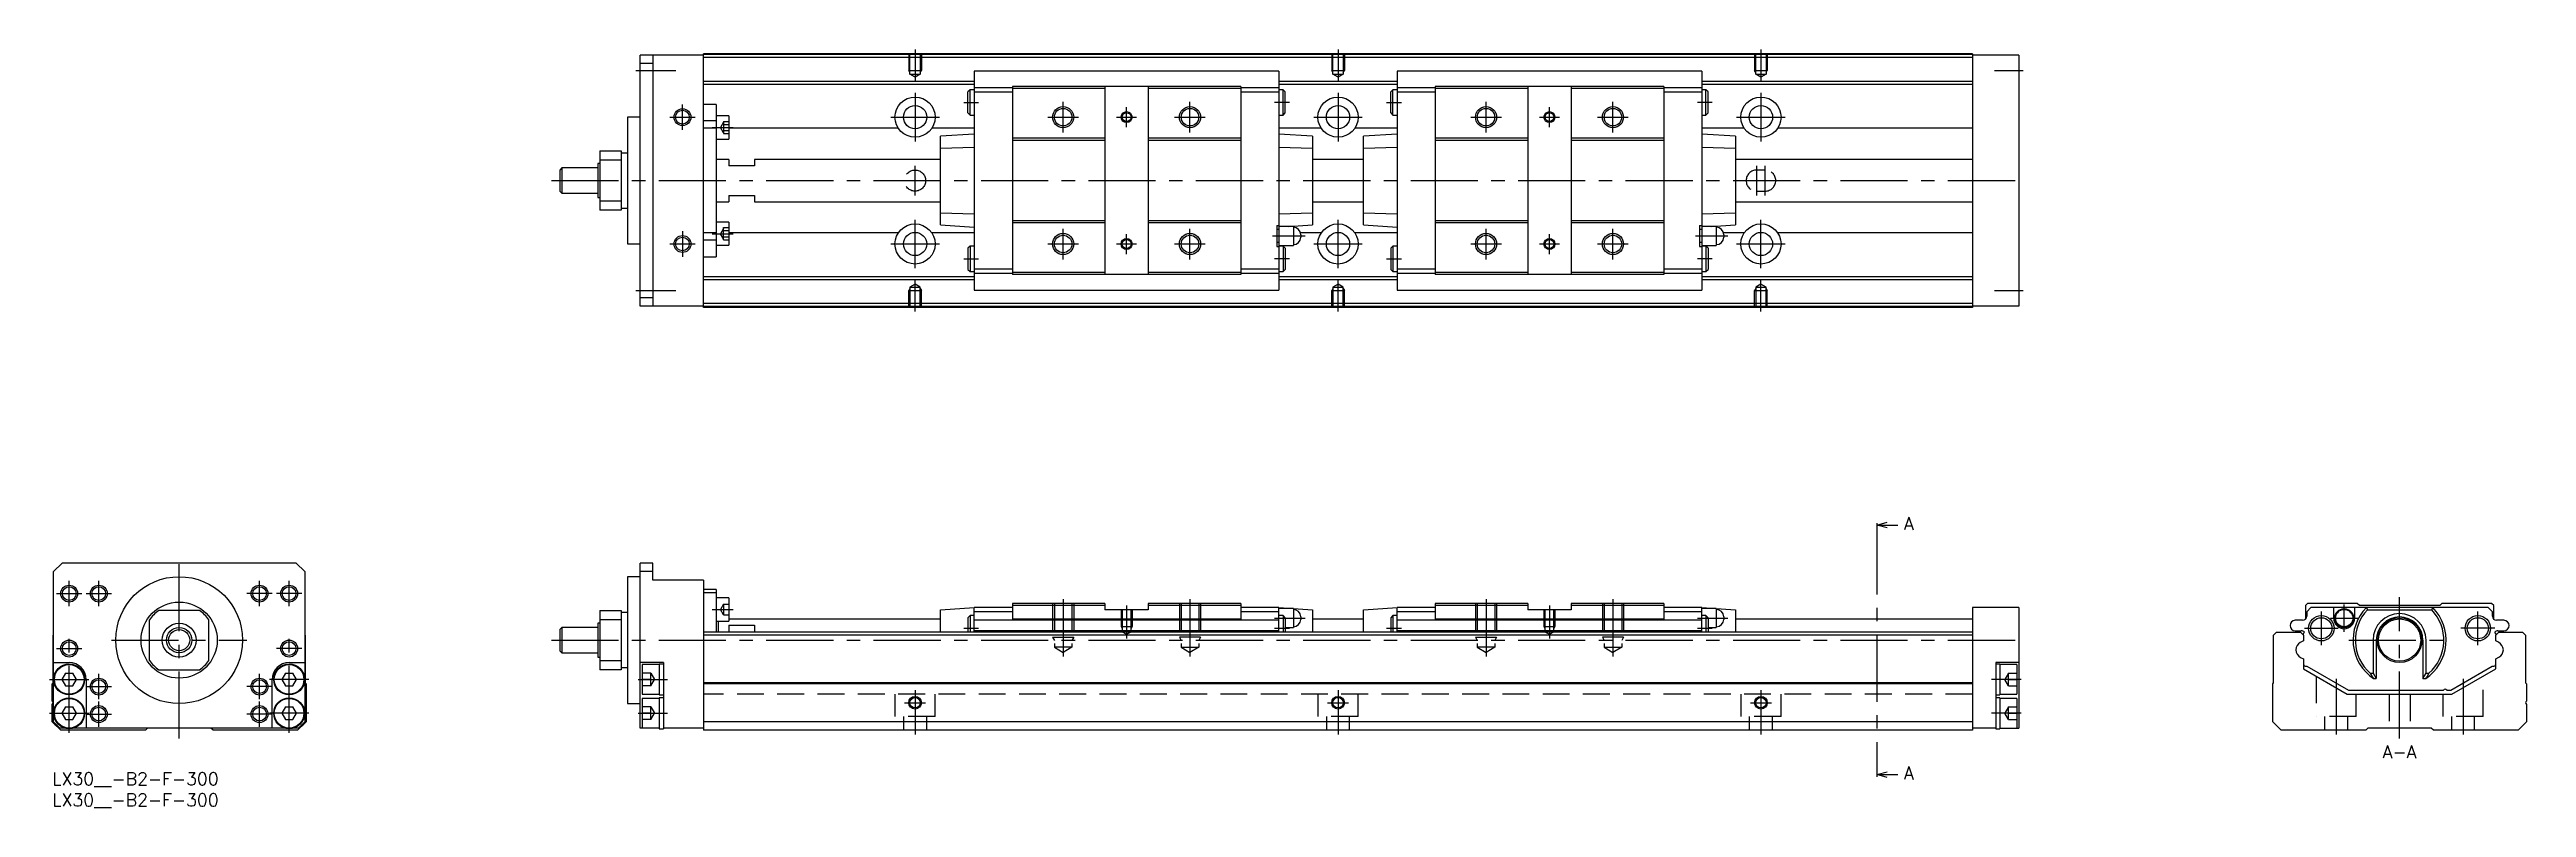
# Model space of a CAD drawing. Extents: x -1 to 585, y -8 to 171.
import ezdxf

# ---------------------------------------------------------------- set-up
doc = ezdxf.new("R2010")
doc.units = 0
doc.header["$LTSCALE"] = 0.5
doc.linetypes.add('CENTER', pattern=[50.8, 31.75, -6.35, 6.35, -6.35])
doc.linetypes.add('DASHED', pattern=[19.05, 12.7, -6.35])
for name, color, linetype in [('MSM_CENTER', 1, 'CENTER'), ('MSM_CONTINUOUS', 7, 'CONTINUOUS'), ('MSM_DASHED', 4, 'DASHED'), ('MSM_NARROW', 5, 'CONTINUOUS'), ('MSM_PART_NUMBER', 7, 'CONTINUOUS')]:
    doc.layers.add(name, color=color, linetype=linetype)
doc.styles.get("Standard").update_dxf_attribs({"font": 'txt.shx', "height": 3, "bigfont": 'bigfont.shx'})

# ---------------------------------------------------------------- blocks, each defined once
blk = doc.blocks.new('*U2')
at = {"layer": 'MSM_PART_NUMBER'}
blk.add_text('LX30__-B2-F-300', height=3, dxfattribs=at).set_placement((0, -3))
blk = doc.blocks.new('*U3')
at = {"layer": 'MSM_PART_NUMBER'}
blk.add_text('LX30__-B2-F-300', height=3, dxfattribs=at).set_placement((0, -8))

msp = doc.modelspace()

# ---------------------------------------------------------------- linework, layer by layer
at = {"layer": 'MSM_CENTER'}
for p, q in [((204, 171), (204, 163.49)), ((304, 171), (304, 163.49)), ((404, 171), (404, 163.49)), ((138, 166), (147.4, 166)), ((459.25, 166), (466, 166)), ((204, 160.75), (204, 149.25)), ((215.5, 158.5), (219, 158.5)), ((239, 151.37), (239, 158.62)), ((269, 151.37), (269, 158.62)), ((292.5, 158.5), (289, 158.5)), ((304, 160.75), (304, 149.25)), ((315.5, 158.5), (319, 158.5)), ((339, 151.37), (339, 158.62)), ((369, 151.37), (369, 158.62)), ((392.5, 158.5), (389, 158.5)), ((404, 160.75), (404, 149.25)), ((146, 155), (152, 155)), ((149, 152), (149, 158)), ((156, 152.55), (161, 152.55)), ((198.25, 155), (209.75, 155)), ((235.37, 155), (242.62, 155)), ((251.63, 155), (256.36, 155)), ((254, 152.63), (254, 157.36)), ((265.37, 155), (272.62, 155)), ((298.25, 155), (309.75, 155)), ((335.37, 155), (342.62, 155)), ((351.63, 155), (356.36, 155)), ((354, 152.63), (354, 157.36)), ((365.37, 155), (372.62, 155)), ((398.25, 155), (409.75, 155)), ((204, 136.5), (204, 143.5)), ((403, 136.5), (403, 143.5)), ((405, 136.5), (405, 143.5)), ((118, 140), (467, 140)), ((204, 119.25), (204, 130.75)), ((304, 119.25), (304, 130.75)), ((404, 119.25), (404, 130.75)), ((146, 125), (152, 125)), ((149, 128), (149, 122)), ((156, 127.44), (161, 127.44)), ((198.25, 125), (209.75, 125)), ((235.37, 125), (242.62, 125)), ((239, 121.37), (239, 128.62)), ((251.63, 125), (256.36, 125)), ((254, 122.63), (254, 127.36)), ((265.37, 125), (272.62, 125)), ((269, 121.37), (269, 128.62)), ((288.5, 126.9), (296.2, 126.9)), ((298.25, 125), (309.75, 125)), ((335.37, 125), (342.62, 125)), ((339, 121.37), (339, 128.62)), ((351.63, 125), (356.36, 125)), ((354, 122.63), (354, 127.36)), ((365.37, 125), (372.62, 125)), ((369, 121.37), (369, 128.62)), ((388.5, 126.9), (396.2, 126.9)), ((398.25, 125), (409.75, 125)), ((215.5, 121.5), (219, 121.5)), ((292.5, 121.5), (289, 121.5)), ((315.5, 121.5), (319, 121.5)), ((392.5, 121.5), (389, 121.5)), ((138, 114), (147.4, 114)), ((204, 109), (204, 116.51)), ((304, 109), (304, 116.51)), ((404, 109), (404, 116.51)), ((459.25, 114), (466, 114)), ((431.37, 58), (431.37, 0)), ((30, 8), (30, 51.5)), ((1, 42.3), (7, 42.3)), ((4, 39.3), (4, 45.3)), ((8, 42.3), (14, 42.3)), ((11, 39.3), (11, 45.3)), ((52, 42.3), (46, 42.3)), ((49, 39.3), (49, 45.3)), ((59, 42.3), (53, 42.3)), ((56, 39.3), (56, 45.3)), ((239, 41), (239, 27.41)), ((269, 41), (269, 27.41)), ((339, 41), (339, 27.41)), ((369, 41), (369, 27.41)), ((555, 8), (555, 41.5)), ((156, 38.55), (161, 38.55)), ((254, 39.5), (254, 31.69)), ((289, 36.5), (296.2, 36.5)), ((354, 39.5), (354, 31.69)), ((389, 36.5), (396.2, 36.5)), ((536.5, 30.1), (536.5, 38.1)), ((538.65, 36.5), (545.15, 36.5)), ((541.9, 33.25), (541.9, 39.75)), ((573.5, 30.1), (573.5, 38.1)), ((1, 29.3), (7, 29.3)), ((4, 9.35), (4, 32.3)), ((14, 31.3), (46, 31.3)), ((59, 29.3), (53, 29.3)), ((56, 9.35), (56, 32.3)), ((118, 31.3), (467, 31.3)), ((215.5, 34.1), (219, 34.1)), ((289, 34.1), (292.5, 34.1)), ((315.5, 34.1), (319, 34.1)), ((389, 34.1), (392.5, 34.1)), ((532.5, 34.1), (540.5, 34.1)), ((543, 31.3), (567, 31.3)), ((577.5, 34.1), (569.5, 34.1)), ((-0.65, 22), (8.65, 22)), ((8, 20.3), (14, 20.3)), ((11, 17.3), (11, 23.3)), ((52, 20.3), (46, 20.3)), ((49, 17.3), (49, 23.3)), ((60.65, 22), (51.35, 22)), ((138.5, 22), (145.5, 22)), ((204, 19.5), (204, 9)), ((304, 19.5), (304, 9)), ((404, 19.5), (404, 9)), ((465.5, 22), (458.5, 22)), ((540, 22.18), (540, 9)), ((570, 22.18), (570, 9)), ((-0.65, 14), (8.65, 14)), ((8, 13.8), (14, 13.8)), ((11, 10.8), (11, 16.8)), ((52, 13.8), (46, 13.8)), ((49, 10.8), (49, 16.8)), ((60.65, 14), (51.35, 14)), ((138.5, 14), (145.5, 14)), ((201.5, 16.5), (206.5, 16.5)), ((301.5, 16.5), (306.5, 16.5)), ((401.5, 16.5), (406.5, 16.5)), ((465.5, 14), (458.5, 14))]:
    msp.add_line(p, q, dxfattribs=at)
at = {"layer": 'MSM_CONTINUOUS'}
for p, q in [((454, 170), (154, 170)), ((154, 110), (154, 170)), ((454, 170), (454, 110)), ((154, 169.7), (139, 169.7)), ((139, 110.3), (139, 169.7)), ((142, 167.7), (139, 167.7)), ((142, 169.7), (142, 110.3)), ((454, 169.8), (154, 169.8)), ((454, 169.1), (154, 169.1)), ((290, 165.9), (218, 165.9)), ((218, 165.9), (218, 114.1)), ((290, 165.9), (290, 114.1)), ((390, 165.9), (318, 165.9)), ((318, 165.9), (318, 114.1)), ((390, 165.9), (390, 114.1)), ((465, 169.7), (454, 169.7)), ((465, 169.7), (465, 110.3)), ((218, 163.45), (154, 163.45)), ((218, 162.75), (154, 162.75)), ((217, 161.5), (216.5, 161)), ((216.5, 156), (216.5, 161)), ((218, 161.5), (217, 161.5)), ((217, 155.5), (217, 161.5)), ((227, 161.95), (218, 161.95)), ((227, 160.95), (218, 160.95)), ((281, 162.25), (227, 162.25)), ((227, 162.25), (227, 117.75)), ((248.9, 161.75), (227, 161.75)), ((248.9, 162.25), (248.9, 117.75)), ((259.1, 162.25), (259.1, 117.75)), ((281, 161.75), (259.1, 161.75)), ((281, 162.25), (281, 117.75)), ((290, 161.95), (281, 161.95)), ((290, 160.95), (281, 160.95)), ((318, 163.45), (290, 163.45)), ((318, 162.75), (290, 162.75)), ((291, 161.5), (290, 161.5)), ((291.5, 161), (291, 161.5)), ((291, 155.5), (291, 161.5)), ((291.5, 156), (291.5, 161)), ((317, 161.5), (316.5, 161)), ((316.5, 156), (316.5, 161)), ((318, 161.5), (317, 161.5)), ((317, 155.5), (317, 161.5)), ((327, 161.95), (318, 161.95)), ((327, 160.95), (318, 160.95)), ((381, 162.25), (327, 162.25)), ((327, 162.25), (327, 117.75)), ((348.9, 161.75), (327, 161.75)), ((348.9, 162.25), (348.9, 117.75)), ((359.1, 162.25), (359.1, 117.75)), ((381, 161.75), (359.1, 161.75)), ((381, 162.25), (381, 117.75)), ((390, 161.95), (381, 161.95)), ((390, 160.95), (381, 160.95)), ((454, 163.45), (390, 163.45)), ((454, 162.75), (390, 162.75)), ((391, 161.5), (390, 161.5)), ((391.5, 161), (391, 161.5)), ((391, 155.5), (391, 161.5)), ((391.5, 156), (391.5, 161)), ((136, 155), (136, 125)), ((139, 155), (136, 155)), ((157, 158), (154, 158)), ((157, 154.13), (154, 154.13)), ((157, 152.38), (154, 152.38)), ((157, 158), (157, 122)), ((160, 155.3), (157, 155.3)), ((160, 155.3), (160, 149.8)), ((200.05, 152.36), (160, 152.36)), ((218, 152.36), (207.95, 152.36)), ((216.5, 156), (217, 155.5)), ((217, 155.5), (218, 155.5)), ((290, 155.5), (291, 155.5)), ((300.05, 152.36), (290, 152.36)), ((291, 155.5), (291.5, 156)), ((318, 152.36), (307.95, 152.36)), ((316.5, 156), (317, 155.5)), ((317, 155.5), (318, 155.5)), ((390, 155.5), (391, 155.5)), ((400.05, 152.36), (390, 152.36)), ((391, 155.5), (391.5, 156)), ((454, 152.36), (407.95, 152.36)), ((129.5, 147), (134.5, 147)), ((129.5, 147), (129.5, 133)), ((134.5, 147), (134.5, 133)), ((136, 146.5), (134.5, 146.5)), ((157, 149.8), (160, 149.8)), ((218, 151), (210, 150.47)), ((210, 129.53), (210, 150.47)), ((218, 147.86), (210, 147.6)), ((248.9, 150), (227, 150)), ((248.9, 149.5), (227, 149.5)), ((281, 150), (259.1, 150)), ((281, 149.5), (259.1, 149.5)), ((298, 150.47), (290, 151)), ((298, 147.6), (290, 147.86)), ((298, 150.47), (298, 129.53)), ((318, 151), (310, 150.47)), ((310, 129.53), (310, 150.47)), ((318, 147.86), (310, 147.6)), ((348.9, 150), (327, 150)), ((348.9, 149.5), (327, 149.5)), ((381, 150), (359.1, 150)), ((381, 149.5), (359.1, 149.5)), ((398, 150.47), (390, 151)), ((398, 147.6), (390, 147.86)), ((398, 150.47), (398, 129.53)), ((120.5, 143), (120, 142.5)), ((120, 142.5), (120, 137.5)), ((120.5, 143), (120.5, 137)), ((129, 143), (120.5, 143)), ((129, 144), (129, 136)), ((129.5, 144), (129, 144)), ((134.5, 144.82), (129.5, 144.82)), ((160, 145), (157, 145)), ((160, 145), (160, 143.5)), ((166, 143.5), (160, 143.5)), ((166, 145), (166, 143.5)), ((210, 145), (166, 145)), ((310, 145), (298, 145)), ((454, 145), (398, 145)), ((120, 137.5), (120.5, 137)), ((120.5, 137), (129, 137)), ((129, 136), (129.5, 136)), ((129.5, 135.18), (134.5, 135.18)), ((157, 135), (160, 135)), ((160, 136.5), (166, 136.5)), ((160, 136.5), (160, 135)), ((166, 136.5), (166, 135)), ((166, 135), (210, 135)), ((298, 135), (310, 135)), ((398, 135), (454, 135)), ((134.5, 133), (129.5, 133)), ((134.5, 133.5), (136, 133.5)), ((160, 130.19), (157, 130.19)), ((160, 130.19), (160, 124.69)), ((210, 132.4), (218, 132.14)), ((210, 129.53), (218, 129)), ((248.9, 130.5), (227, 130.5)), ((248.9, 130), (227, 130)), ((281, 130.5), (259.1, 130.5)), ((281, 130), (259.1, 130)), ((289.5, 129.4), (289.5, 124.4)), ((289.5, 129.4), (290, 129.4)), ((290, 132.14), (298, 132.4)), ((293.45, 129.15), (290, 129.15)), ((292.26, 129.15), (298, 129.53)), ((293.45, 129.15), (293.45, 124.65)), ((310, 132.4), (318, 132.14)), ((310, 129.53), (318, 129)), ((348.9, 130.5), (327, 130.5)), ((348.9, 130), (327, 130)), ((381, 130.5), (359.1, 130.5)), ((381, 130), (359.1, 130)), ((389.5, 129.4), (389.5, 124.4)), ((389.5, 129.4), (390, 129.4)), ((390, 132.14), (398, 132.4)), ((393.45, 129.15), (390, 129.15)), ((392.26, 129.15), (398, 129.53)), ((393.45, 129.15), (393.45, 124.65)), ((136, 125), (139, 125)), ((157, 127.62), (154, 127.62)), ((157, 125.87), (154, 125.87)), ((157, 124.69), (160, 124.69)), ((200.05, 127.64), (160, 127.64)), ((218, 127.64), (207.95, 127.64)), ((217, 124.5), (216.5, 124)), ((216.5, 124), (216.5, 119)), ((217, 124.5), (217, 118.5)), ((218, 124.5), (217, 124.5)), ((290, 128.4), (289.5, 128.4)), ((289.5, 125.4), (290, 125.4)), ((289.5, 124.4), (290, 124.4)), ((290, 124.65), (293.45, 124.65)), ((291, 124.5), (290, 124.5)), ((291, 124.5), (291, 118.5)), ((291.5, 124), (291, 124.5)), ((291.5, 124), (291.5, 119)), ((300.05, 127.64), (295.14, 127.64)), ((295.2, 127.2), (295.2, 126.6)), ((318, 127.64), (307.95, 127.64)), ((317, 124.5), (316.5, 124)), ((316.5, 124), (316.5, 119)), ((317, 124.5), (317, 118.5)), ((318, 124.5), (317, 124.5)), ((390, 128.4), (389.5, 128.4)), ((389.5, 125.4), (390, 125.4)), ((389.5, 124.4), (390, 124.4)), ((390, 124.65), (393.45, 124.65)), ((391, 124.5), (390, 124.5)), ((391, 124.5), (391, 118.5)), ((391.5, 124), (391, 124.5)), ((391.5, 124), (391.5, 119)), ((400.05, 127.64), (395.14, 127.64)), ((395.2, 127.2), (395.2, 126.6)), ((454, 127.64), (407.95, 127.64)), ((154, 122), (157, 122)), ((218, 117.25), (154, 117.25)), ((216.5, 119), (217, 118.5)), ((217, 118.5), (218, 118.5)), ((227, 119.05), (218, 119.05)), ((227, 118.05), (218, 118.05)), ((248.9, 118.25), (227, 118.25)), ((281, 117.75), (227, 117.75)), ((281, 118.25), (259.1, 118.25)), ((290, 119.05), (281, 119.05)), ((290, 118.05), (281, 118.05)), ((290, 118.5), (291, 118.5)), ((318, 117.25), (290, 117.25)), ((291, 118.5), (291.5, 119)), ((316.5, 119), (317, 118.5)), ((317, 118.5), (318, 118.5)), ((327, 119.05), (318, 119.05)), ((327, 118.05), (318, 118.05)), ((348.9, 118.25), (327, 118.25)), ((381, 117.75), (327, 117.75)), ((381, 118.25), (359.1, 118.25)), ((390, 119.05), (381, 119.05)), ((390, 118.05), (381, 118.05)), ((390, 118.5), (391, 118.5)), ((454, 117.25), (390, 117.25)), ((391, 118.5), (391.5, 119)), ((142, 112.3), (139, 112.3)), ((218, 116.55), (154, 116.55)), ((218, 114.1), (290, 114.1)), ((318, 116.55), (290, 116.55)), ((318, 114.1), (390, 114.1)), ((454, 116.55), (390, 116.55)), ((154, 110.3), (139, 110.3)), ((454, 110.9), (154, 110.9)), ((454, 110.2), (154, 110.2)), ((454, 110), (154, 110)), ((465, 110.3), (454, 110.3)), ((431.37, 58.5), (433.88, 59.17)), ((431.37, 59), (431.37, 58)), ((433.88, 57.83), (431.37, 58.5)), ((431.37, 58.5), (436.38, 58.5)), ((2.3, 49.5), (0.3, 47.5)), ((0.3, 12), (0.3, 47.5)), ((57.7, 49.5), (2.3, 49.5)), ((59.7, 47.5), (57.7, 49.5)), ((59.7, 47.5), (59.7, 12)), ((139, 10.5), (139, 49.5)), ((142, 49.5), (139, 49.5)), ((142, 47.5), (139, 47.5)), ((142, 45.5), (142, 49.5)), ((139, 46.3), (136, 46.3)), ((136, 46.3), (136, 16.3)), ((154, 45.5), (142, 45.5)), ((154, 45.5), (154, 10)), ((157, 43.3), (154, 43.3)), ((157, 42.45), (154, 42.45)), ((157, 43.3), (157, 33.2)), ((160, 41.3), (157, 41.3)), ((160, 41.3), (160, 35.8)), ((23, 26.48), (23, 36.12)), ((34.82, 38.3), (25.18, 38.3)), ((37, 26.48), (37, 36.12)), ((129.5, 35.3), (129, 35.3)), ((129, 35.3), (129, 27.3)), ((129.5, 38.3), (134.5, 38.3)), ((129.5, 38.3), (129.5, 24.3)), ((134.5, 36.12), (129.5, 36.12)), ((134.5, 38.3), (134.5, 24.3)), ((136, 37.8), (134.5, 37.8)), ((157, 35.8), (160, 35.8)), ((157.5, 33.2), (157.5, 35.8)), ((160, 36.3), (210, 36.3)), ((210, 38.5), (218, 39)), ((210, 33.2), (210, 38.5)), ((217, 37.1), (216.5, 36.6)), ((216.5, 36.6), (216.5, 33.2)), ((218, 37.1), (217, 37.1)), ((217, 37.1), (217, 33.2)), ((227, 39), (218, 39)), ((218, 33.2), (218, 39)), ((227, 38), (218, 38)), ((290, 36), (218, 36)), ((227, 40), (227, 36.29)), ((248.9, 40), (227, 40)), ((248.9, 39.5), (227, 39.5)), ((281, 36.29), (227, 36.29)), ((248.9, 40), (248.9, 38.5)), ((259.1, 38.5), (248.9, 38.5)), ((281, 40), (259.1, 40)), ((259.1, 40), (259.1, 38.5)), ((281, 39.5), (259.1, 39.5)), ((281, 40), (281, 36.29)), ((290, 39), (281, 39)), ((290, 38), (281, 38)), ((290, 39), (298, 38.5)), ((290, 33.2), (290, 39)), ((293.45, 38.75), (290, 38.75)), ((291, 37.1), (290, 37.1)), ((291.5, 36.6), (291, 37.1)), ((291, 37.1), (291, 33.2)), ((291.5, 36.6), (291.5, 33.2)), ((293.45, 38.75), (293.45, 34.25)), ((295.2, 36.8), (295.2, 36.2)), ((298, 38.5), (298, 33.2)), ((298, 36.3), (310, 36.3)), ((310, 38.5), (318, 39)), ((310, 33.2), (310, 38.5)), ((317, 37.1), (316.5, 36.6)), ((316.5, 36.6), (316.5, 33.2)), ((318, 37.1), (317, 37.1)), ((317, 37.1), (317, 33.2)), ((327, 39), (318, 39)), ((318, 33.2), (318, 39)), ((327, 38), (318, 38)), ((390, 36), (318, 36)), ((327, 40), (327, 36.29)), ((348.9, 40), (327, 40)), ((348.9, 39.5), (327, 39.5)), ((381, 36.29), (327, 36.29)), ((348.9, 40), (348.9, 38.5)), ((359.1, 38.5), (348.9, 38.5)), ((381, 40), (359.1, 40)), ((359.1, 40), (359.1, 38.5)), ((381, 39.5), (359.1, 39.5)), ((381, 40), (381, 36.29)), ((390, 39), (381, 39)), ((390, 38), (381, 38)), ((390, 39), (398, 38.5)), ((390, 33.2), (390, 39)), ((393.45, 38.75), (390, 38.75)), ((391, 37.1), (390, 37.1)), ((391.5, 36.6), (391, 37.1)), ((391, 37.1), (391, 33.2)), ((391.5, 36.6), (391.5, 33.2)), ((393.45, 38.75), (393.45, 34.25)), ((395.2, 36.8), (395.2, 36.2)), ((398, 38.5), (398, 33.2)), ((398, 36.3), (454, 36.3)), ((454, 39), (454, 10)), ((465, 39), (454, 39)), ((465, 39), (465, 10.5)), ((532.05, 36), (530.35, 36)), ((533.25, 40), (532.75, 39.5)), ((532.75, 39.5), (532.75, 36.29)), ((534.05, 39), (533.05, 38)), ((533.05, 38), (533.05, 37)), ((545, 40), (533.25, 40)), ((575.95, 39), (534.05, 39)), ((539.4, 39), (539.4, 36.5)), ((544.4, 36.5), (544.4, 39)), ((545.5, 39.5), (545, 40)), ((564.5, 39.5), (545.5, 39.5)), ((547.14, 39), (547.4, 38.5)), ((547.4, 38.5), (562.6, 38.5)), ((562.6, 38.5), (562.86, 39)), ((565, 40), (564.5, 39.5)), ((576.75, 40), (565, 40)), ((576.95, 38), (575.95, 39)), ((577.25, 39.5), (576.75, 40)), ((576.95, 37), (576.95, 38)), ((577.25, 36.29), (577.25, 39.5)), ((579.65, 36), (577.95, 36)), ((0.2, 32.5), (0.3, 32.6)), ((0.2, 21.2), (0.2, 32.5)), ((59.7, 32.6), (59.8, 32.5)), ((59.8, 32.5), (59.8, 21.2)), ((120.5, 34.3), (120, 33.8)), ((120, 33.8), (120, 28.8)), ((129, 34.3), (120.5, 34.3)), ((120.5, 34.3), (120.5, 28.3)), ((454, 33.2), (154, 33.2)), ((454, 32.5), (154, 32.5)), ((160, 34.87), (166, 34.87)), ((160, 34.87), (160, 33.2)), ((166, 34.87), (166, 33.2)), ((290, 33.5), (218, 33.5)), ((291.5, 34.25), (293.45, 34.25)), ((390, 33.5), (318, 33.5)), ((391.5, 34.25), (393.45, 34.25)), ((525.2, 32.5), (525.9, 33.2)), ((525.2, 21.2), (525.2, 32.5)), ((525.9, 33.2), (531.55, 33.2)), ((530.35, 33.5), (531.75, 33.5)), ((532.25, 31.15), (531.5, 30.72)), ((531.55, 33.2), (532.25, 32.5)), ((532.2, 32.7), (532.2, 32.55)), ((532.25, 32.5), (532.25, 31.15)), ((548.74, 31.3), (548.74, 23.45)), ((549.5, 31.3), (549.5, 22.2)), ((560.5, 31.3), (560.5, 22.2)), ((561.26, 23.45), (561.26, 31.3)), ((577.75, 32.5), (578.45, 33.2)), ((577.75, 32.5), (577.8, 32.55)), ((577.75, 31.15), (577.75, 32.5)), ((577.75, 31.15), (577.75, 32.5)), ((578.4, 30.78), (577.75, 31.15)), ((578.4, 30.78), (577.75, 31.15)), ((577.8, 32.55), (577.8, 32.7)), ((578.25, 33.5), (579.65, 33.5)), ((578.45, 33.2), (584.1, 33.2)), ((584.1, 33.2), (584.8, 32.5)), ((584.8, 32.5), (584.8, 21.2)), ((0.3, 26), (4, 26)), ((3.13, 23.5), (2.27, 22)), ((3.13, 23.5), (4.87, 23.5)), ((5.73, 22), (4.87, 23.5)), ((25.18, 24.3), (34.82, 24.3)), ((55.13, 23.5), (54.27, 22)), ((55.13, 23.5), (56.87, 23.5)), ((56, 26), (59.7, 26)), ((57.73, 22), (56.87, 23.5)), ((120, 28.8), (120.5, 28.3)), ((120.5, 28.3), (129, 28.3)), ((129, 27.3), (129.5, 27.3)), ((129.5, 26.48), (134.5, 26.48)), ((134.5, 24.3), (129.5, 24.3)), ((134.5, 24.8), (136, 24.8)), ((144.5, 26), (139, 26)), ((143.5, 25.5), (139.5, 25.5)), ((139.5, 25.5), (139.5, 18.5)), ((144.5, 25.65), (143.5, 25.65)), ((143.5, 25.65), (143.5, 18.35)), ((144.5, 26), (144.5, 10.35)), ((465, 26), (459.5, 26)), ((459.5, 26), (459.5, 10.35)), ((460.5, 25.65), (459.5, 25.65)), ((460.5, 25.65), (460.5, 18.35)), ((464.5, 25.5), (460.5, 25.5)), ((464.5, 25.5), (464.5, 18.5)), ((531.6, 27.22), (532.25, 26.85)), ((532.25, 26.85), (532.25, 24.5)), ((532.25, 24.5), (542.64, 18.5)), ((532.7, 25.16), (533.1, 25.16)), ((533.1, 25.16), (542.91, 19.5)), ((548.07, 23.45), (548.74, 23.45)), ((548.74, 23.45), (549.5, 22.2)), ((560.5, 22.2), (561.26, 23.45)), ((561.26, 23.45), (561.93, 23.45)), ((567.09, 19.5), (576.9, 25.16)), ((567.36, 18.5), (577.75, 24.5)), ((576.9, 25.16), (577.3, 25.16)), ((577.75, 26.85), (578.5, 27.28)), ((577.75, 26.85), (578.5, 27.28)), ((577.75, 25.45), (577.75, 26.85)), ((577.75, 24.5), (577.75, 26.85)), ((0, 21), (0.2, 21.2)), ((0, 16.9), (0, 21)), ((2.27, 22), (3.13, 20.5)), ((3.13, 20.5), (4.87, 20.5)), ((4.87, 20.5), (5.73, 22)), ((8, 22), (8, 10.5)), ((52, 10.5), (52, 22)), ((54.27, 22), (55.13, 20.5)), ((55.13, 20.5), (56.87, 20.5)), ((56.87, 20.5), (57.73, 22)), ((59.8, 21.2), (60, 21)), ((60, 21), (60, 12)), ((139.5, 18.5), (143.5, 18.5)), ((143.5, 18.35), (144.5, 18.35)), ((144.5, 17.65), (143.5, 17.65)), ((143.5, 17.65), (143.5, 10.35)), ((454, 21.2), (154, 21.2)), ((454, 21), (154, 21)), ((459.5, 18.35), (460.5, 18.35)), ((460.5, 17.65), (459.5, 17.65)), ((460.5, 18.5), (464.5, 18.5)), ((460.5, 17.65), (460.5, 10.35)), ((525, 21), (525.2, 21.2)), ((525, 12), (525, 21)), ((542.64, 18.5), (567.36, 18.5)), ((542.91, 19.5), (565.35, 19.5)), ((548.82, 22.2), (549.5, 22.2)), ((560.5, 22.2), (561.18, 22.2)), ((566.15, 19.5), (567.09, 19.5)), ((584.8, 21.2), (585, 21)), ((585, 21), (585, 16.9)), ((0, 12), (0, 16.1)), ((2, 10), (0, 12)), ((1.8, 10.5), (0.3, 12)), ((3.13, 15.5), (2.27, 14)), ((2.27, 14), (3.13, 12.5)), ((3.13, 15.5), (4.87, 15.5)), ((3.13, 12.5), (4.87, 12.5)), ((5.73, 14), (4.87, 15.5)), ((4.87, 12.5), (5.73, 14)), ((55.13, 15.5), (54.27, 14)), ((54.27, 14), (55.13, 12.5)), ((55.13, 15.5), (56.87, 15.5)), ((55.13, 12.5), (56.87, 12.5)), ((57.73, 14), (56.87, 15.5)), ((56.87, 12.5), (57.73, 14)), ((60, 12), (58, 10)), ((59.7, 12), (58.2, 10.5)), ((136, 16.3), (139, 16.3)), ((143.5, 17.5), (139.5, 17.5)), ((139.5, 17.5), (139.5, 10.5)), ((454, 12), (154, 12)), ((464.5, 17.5), (460.5, 17.5)), ((464.5, 17.5), (464.5, 10.5)), ((527, 10), (525, 12)), ((585, 12), (583, 10)), ((585, 16.1), (585, 12)), ((2.96, 10.5), (1.8, 10.5)), ((22, 10), (2, 10)), ((54.96, 10.5), (5.04, 10.5)), ((22.5, 10.5), (22, 10)), ((38, 10), (37.5, 10.5)), ((58, 10), (38, 10)), ((58.2, 10.5), (57.04, 10.5)), ((143.5, 10.5), (139, 10.5)), ((143.5, 10.35), (144.5, 10.35)), ((154, 10.5), (144.5, 10.5)), ((454, 10), (154, 10)), ((459.5, 10.5), (454, 10.5)), ((459.5, 10.35), (460.5, 10.35)), ((460.5, 10.5), (465, 10.5)), ((547, 10), (527, 10)), ((547.5, 10.5), (547, 10)), ((562.5, 10.5), (547.5, 10.5)), ((563, 10), (562.5, 10.5)), ((583, 10), (563, 10)), ((431.37, -0.5), (433.88, 0.17)), ((431.37, 0), (431.37, -1)), ((433.88, -1.17), (431.37, -0.5)), ((431.37, -0.5), (436.38, -0.5))]:
    msp.add_line(p, q, dxfattribs=at)
for centre, radius in [((204, 155), 4.75), ((304, 155), 4.75), ((404, 155), 4.75), ((149, 155), 1.62), ((204, 155), 2.75), ((239, 155), 2.07), ((254, 155), 1.06), ((269, 155), 2.07), ((304, 155), 2.75), ((339, 155), 2.07), ((354, 155), 1.06), ((369, 155), 2.07), ((404, 155), 2.75), ((204, 125), 4.75), ((304, 125), 4.75), ((404, 125), 4.75), ((149, 125), 1.62), ((204, 125), 2.75), ((239, 125), 2.07), ((254, 125), 1.06), ((269, 125), 2.07), ((304, 125), 2.75), ((339, 125), 2.07), ((354, 125), 1.06), ((369, 125), 2.07), ((404, 125), 2.75), ((4, 42.3), 1.62), ((11, 42.3), 1.62), ((30, 31.3), 15), ((49, 42.3), 1.62), ((56, 42.3), 1.62), ((30, 31.3), 9), ((30, 31.3), 4), ((536.5, 34.1), 3), ((536.5, 34.1), 2.5), ((541.9, 36.5), 2.25), ((541.9, 36.5), 2.05), ((555, 31.3), 5.3), ((555, 31.3), 5), ((573.5, 34.1), 3), ((573.5, 34.1), 2.5), ((4, 29.3), 1.62), ((30, 31.3), 3), ((30, 31.3), 2.5), ((56, 29.3), 1.62), ((4, 22), 3.65), ((4, 22), 3.5), ((56, 22), 3.65), ((56, 22), 3.5), ((4, 14), 3.65), ((11, 20.3), 1.62), ((49, 20.3), 1.62), ((56, 14), 3.65), ((204, 16.5), 1.23), ((304, 16.5), 1.23), ((404, 16.5), 1.23), ((4, 14), 3.5), ((11, 13.8), 1.62), ((49, 13.8), 1.62), ((56, 14), 3.5)]:
    msp.add_circle(centre, radius, dxfattribs=at)
for centre, radius, start, end in [((293.45, 127.2), 1.75, 0, 90), ((393.45, 127.2), 1.75, 0, 90), ((293.45, 126.6), 1.75, 270, 0), ((393.45, 126.6), 1.75, 270, 0), ((30, 31.3), 8.5, 124.56032, 145.43968), ((30, 31.3), 8.5, 34.56032, 55.43968), ((293.45, 36.8), 1.75, 0, 90), ((293.45, 36.2), 1.75, 270, 0), ((393.45, 36.8), 1.75, 0, 90), ((393.45, 36.2), 1.75, 270, 0), ((530.35, 34.75), 1.25, 90, 270), ((532.05, 37), 1, 270, 0), ((541.9, 36.5), 2.5, 180, 0), ((555, 31.3), 11, 135.573, 235.81959), ((555, 31.3), 10.47, 136.57129, 228.55525), ((555, 31.3), 6.26, 0, 180), ((555, 31.3), 5.5, 0, 180), ((555, 31.3), 11, 304.18041, 44.427), ((555, 31.3), 10.47, 311.44475, 43.42871), ((577.95, 37), 1, 180, 270), ((579.65, 34.75), 1.25, 270, 90), ((532.65, 28.85), 2.2, 121.45533, 176.01903), ((531.75, 32.5), 1, 41.23398, 90), ((532.7, 32.7), 0.5, 113.32535, 180), ((578.25, 32.5), 1, 90, 138.76602), ((577.3, 32.7), 0.5, 0, 66.67465), ((577.35, 28.85), 2.2, 3.98097, 61.45517), ((4, 22), 4, 0, 90), ((30, 31.3), 8.5, 214.56032, 235.43968), ((30, 31.3), 8.5, 304.56032, 325.43968), ((56, 22), 4, 90, 180), ((532.65, 29.15), 2.2, 183.98097, 241.45517), ((532.7, 25.66), 0.5, 205.84193, 270), ((556, 27.35), 8.83, 206.14749, 215.62533), ((554, 27.35), 8.84, 324.37545, 333.85173), ((577.3, 25.66), 0.5, 270, 334.15807), ((577.35, 29.15), 2.2, 301.45533, 356.01903), ((577.35, 29.15), 2.2, 301.45533, 356.01903), ((565.75, 19.2), 0.5, 36.8699, 143.1301), ((-0.3, 16.5), 0.5, 306.8699, 53.1301), ((585.3, 16.5), 0.5, 126.8699, 233.1301), ((2.3, 12.5), 2, 216.8699, 233.1301), ((57.7, 12.5), 2, 306.8699, 323.1301)]:
    msp.add_arc(centre, radius, start, end, dxfattribs=at)
at = {"layer": 'MSM_DASHED'}
for p, q in [((202.5, 170), (202.5, 166)), ((202.77, 165.2), (202.77, 170)), ((205.23, 170), (205.23, 165.2)), ((205.5, 170), (205.5, 166)), ((302.5, 170), (302.5, 166)), ((302.77, 165.2), (302.77, 170)), ((305.23, 170), (305.23, 165.2)), ((305.5, 170), (305.5, 166)), ((402.5, 170), (402.5, 166)), ((402.77, 165.2), (402.77, 170)), ((405.23, 170), (405.23, 165.2)), ((405.5, 170), (405.5, 166)), ((202.77, 165.53), (202.5, 166)), ((202.5, 166), (205.5, 166)), ((202.77, 165.2), (205.23, 165.2)), ((204, 164.49), (202.77, 165.2)), ((205.23, 165.2), (204, 164.49)), ((205.23, 165.53), (205.5, 166)), ((302.77, 165.53), (302.5, 166)), ((302.5, 166), (305.5, 166)), ((302.77, 165.2), (305.23, 165.2)), ((304, 164.49), (302.77, 165.2)), ((305.23, 165.2), (304, 164.49)), ((305.23, 165.53), (305.5, 166)), ((402.77, 165.53), (402.5, 166)), ((402.5, 166), (405.5, 166)), ((402.77, 165.2), (405.23, 165.2)), ((404, 164.49), (402.77, 165.2)), ((405.23, 165.2), (404, 164.49)), ((405.23, 165.53), (405.5, 166)), ((158.7, 153.8), (157.98, 152.55)), ((158.7, 151.3), (157.98, 152.55)), ((158.7, 154), (160, 154)), ((158.7, 154), (158.7, 151.11)), ((158.7, 153.28), (160, 153.28)), ((158.7, 151.83), (160, 151.83)), ((158.7, 151.11), (160, 151.11)), ((405, 142.5), (403, 142.5)), ((403, 137.5), (405, 137.5)), ((158.7, 128.89), (160, 128.89)), ((158.7, 126), (158.7, 128.89)), ((158.7, 128.69), (157.98, 127.44)), ((158.7, 126.19), (157.98, 127.44)), ((158.7, 128.17), (160, 128.17)), ((158.7, 126.72), (160, 126.72)), ((158.7, 126), (160, 126)), ((202.77, 114.47), (202.5, 114)), ((202.5, 110), (202.5, 114)), ((202.5, 114), (205.5, 114)), ((204, 115.51), (202.77, 114.8)), ((202.77, 114.8), (202.77, 110)), ((202.77, 114.8), (205.23, 114.8)), ((205.23, 114.8), (204, 115.51)), ((205.23, 110), (205.23, 114.8)), ((205.23, 114.47), (205.5, 114)), ((205.5, 110), (205.5, 114)), ((302.77, 114.47), (302.5, 114)), ((302.5, 110), (302.5, 114)), ((302.5, 114), (305.5, 114)), ((304, 115.51), (302.77, 114.8)), ((302.77, 114.8), (302.77, 110)), ((302.77, 114.8), (305.23, 114.8)), ((305.23, 114.8), (304, 115.51)), ((305.23, 110), (305.23, 114.8)), ((305.23, 114.47), (305.5, 114)), ((305.5, 110), (305.5, 114)), ((402.77, 114.47), (402.5, 114)), ((402.5, 110), (402.5, 114)), ((402.5, 114), (405.5, 114)), ((404, 115.51), (402.77, 114.8)), ((402.77, 114.8), (402.77, 110)), ((402.77, 114.8), (405.23, 114.8)), ((405.23, 114.8), (404, 115.51)), ((405.23, 110), (405.23, 114.8)), ((405.23, 114.47), (405.5, 114)), ((405.5, 110), (405.5, 114)), ((158.7, 39.8), (157.98, 38.55)), ((158.7, 37.3), (157.98, 38.55)), ((158.7, 39.8), (160, 39.8)), ((158.7, 39.8), (158.7, 37.3)), ((158.7, 38.55), (160, 38.55)), ((158.7, 37.3), (160, 37.3)), ((236.5, 40), (236.5, 32)), ((236.93, 40), (236.93, 29.6)), ((241.07, 40), (241.07, 29.6)), ((241.5, 40), (241.5, 32)), ((252.7, 38.5), (252.7, 34.5)), ((252.94, 38.5), (252.94, 33.3)), ((255.06, 33.3), (255.06, 38.5)), ((255.3, 38.5), (255.3, 34.5)), ((266.5, 40), (266.5, 32)), ((266.93, 40), (266.93, 29.6)), ((271.07, 40), (271.07, 29.6)), ((271.5, 40), (271.5, 32)), ((336.5, 40), (336.5, 32)), ((336.93, 40), (336.93, 29.6)), ((341.07, 40), (341.07, 29.6)), ((341.5, 40), (341.5, 32)), ((352.7, 38.5), (352.7, 34.5)), ((352.94, 38.5), (352.94, 33.3)), ((355.06, 33.3), (355.06, 38.5)), ((355.3, 38.5), (355.3, 34.5)), ((366.5, 40), (366.5, 32)), ((366.93, 40), (366.93, 29.6)), ((371.07, 40), (371.07, 29.6)), ((371.5, 40), (371.5, 32)), ((236.5, 32), (236.93, 31.25)), ((236.5, 32), (241.5, 32)), ((241.07, 29.6), (236.93, 29.6)), ((236.93, 29.6), (239, 28.41)), ((241.07, 29.6), (239, 28.41)), ((241.5, 32), (241.07, 31.25)), ((252.7, 34.5), (252.94, 34.08)), ((252.7, 34.5), (255.3, 34.5)), ((255.06, 33.3), (252.94, 33.3)), ((252.94, 33.3), (254, 32.69)), ((254, 32.69), (255.06, 33.3)), ((255.3, 34.5), (255.06, 34.08)), ((271.5, 32), (266.5, 32)), ((266.5, 32), (266.93, 31.25)), ((266.93, 29.6), (271.07, 29.6)), ((266.93, 29.6), (269, 28.41)), ((271.07, 29.6), (269, 28.41)), ((271.5, 32), (271.07, 31.25)), ((336.5, 32), (336.93, 31.25)), ((336.5, 32), (341.5, 32)), ((341.07, 29.6), (336.93, 29.6)), ((336.93, 29.6), (339, 28.41)), ((341.07, 29.6), (339, 28.41)), ((341.5, 32), (341.07, 31.25)), ((352.7, 34.5), (352.94, 34.08)), ((352.7, 34.5), (355.3, 34.5)), ((355.06, 33.3), (352.94, 33.3)), ((352.94, 33.3), (354, 32.69)), ((354, 32.69), (355.06, 33.3)), ((355.3, 34.5), (355.06, 34.08)), ((371.5, 32), (366.5, 32)), ((366.5, 32), (366.93, 31.25)), ((366.93, 29.6), (371.07, 29.6)), ((366.93, 29.6), (369, 28.41)), ((371.07, 29.6), (369, 28.41)), ((371.5, 32), (371.07, 31.25)), ((141.5, 23.5), (139.5, 23.5)), ((141.5, 20.5), (141.5, 23.5)), ((141.5, 23.5), (142.37, 22)), ((462.5, 23.5), (461.63, 22)), ((462.5, 20.5), (462.5, 23.5)), ((462.5, 23.5), (464.5, 23.5)), ((141.5, 22), (139.5, 22)), ((141.5, 20.5), (139.5, 20.5)), ((141.5, 20.5), (142.37, 22)), ((454, 18.5), (154, 18.5)), ((199.25, 18.5), (199.25, 13.2)), ((208.75, 13.2), (208.75, 18.5)), ((299.25, 18.5), (299.25, 13.2)), ((308.75, 13.2), (308.75, 18.5)), ((399.25, 18.5), (399.25, 13.2)), ((408.75, 13.2), (408.75, 18.5)), ((462.5, 20.5), (461.63, 22)), ((462.5, 22), (464.5, 22)), ((462.5, 20.5), (464.5, 20.5)), ((535.25, 22.77), (535.25, 13.2)), ((544.75, 13.2), (544.75, 18.5)), ((552.5, 18.5), (552.5, 10.5)), ((557.5, 18.5), (557.5, 10.5)), ((565.25, 18.5), (565.25, 13.2)), ((574.75, 13.2), (574.75, 22.77)), ((141.5, 15.5), (139.5, 15.5)), ((141.5, 14), (139.5, 14)), ((141.5, 12.5), (139.5, 12.5)), ((141.5, 12.5), (141.5, 15.5)), ((141.5, 15.5), (142.37, 14)), ((141.5, 12.5), (142.37, 14)), ((208.75, 13.2), (199.25, 13.2)), ((201.25, 13.2), (201.25, 10)), ((206.75, 10), (206.75, 13.2)), ((308.75, 13.2), (299.25, 13.2)), ((301.25, 13.2), (301.25, 10)), ((306.75, 10), (306.75, 13.2)), ((408.75, 13.2), (399.25, 13.2)), ((401.25, 13.2), (401.25, 10)), ((406.75, 10), (406.75, 13.2)), ((462.5, 15.5), (461.63, 14)), ((462.5, 12.5), (461.63, 14)), ((462.5, 12.5), (462.5, 15.5)), ((462.5, 15.5), (464.5, 15.5)), ((462.5, 14), (464.5, 14)), ((462.5, 12.5), (464.5, 12.5)), ((544.75, 13.2), (535.25, 13.2)), ((537.25, 13.2), (537.25, 10)), ((542.75, 10), (542.75, 13.2)), ((574.75, 13.2), (565.25, 13.2)), ((567.25, 13.2), (567.25, 10)), ((572.75, 10), (572.75, 13.2))]:
    msp.add_line(p, q, dxfattribs=at)
msp.add_circle((204, 140), 2.5, dxfattribs=at)
for centre, start, end in [((403, 140), 90, 270), ((405, 140), 270, 90)]:
    msp.add_arc(centre, 2.5, start, end, dxfattribs=at)
at = {"layer": 'MSM_NARROW'}
for centre, radius in [((149, 155), 2), ((239, 155), 2.5), ((254, 155), 1.3), ((269, 155), 2.5), ((339, 155), 2.5), ((354, 155), 1.3), ((369, 155), 2.5), ((149, 125), 2), ((239, 125), 2.5), ((254, 125), 1.3), ((269, 125), 2.5), ((339, 125), 2.5), ((354, 125), 1.3), ((369, 125), 2.5), ((4, 42.3), 2), ((11, 42.3), 2), ((49, 42.3), 2), ((56, 42.3), 2), ((4, 29.3), 2), ((56, 29.3), 2), ((11, 20.3), 2), ((49, 20.3), 2), ((204, 16.5), 1.5), ((304, 16.5), 1.5), ((404, 16.5), 1.5), ((11, 13.8), 2), ((49, 13.8), 2)]:
    msp.add_circle(centre, radius, dxfattribs=at)

# ---------------------------------------------------------------- block references
at = {"layer": 'MSM_CONTINUOUS'}
for name in ['*U2', '*U3']:
    msp.add_blockref(name, (0, 0), dxfattribs=at)

# ---------------------------------------------------------------- texts
at = {"layer": 'MSM_PART_NUMBER'}
for s, p in [('A', (437.79, 57.37)), ('A-A', (551.01, 3.36)), ('A', (437.79, -1.63))]:
    msp.add_text(s, height=3, dxfattribs=at).set_placement(p)

doc.saveas('drawing.dxf')
